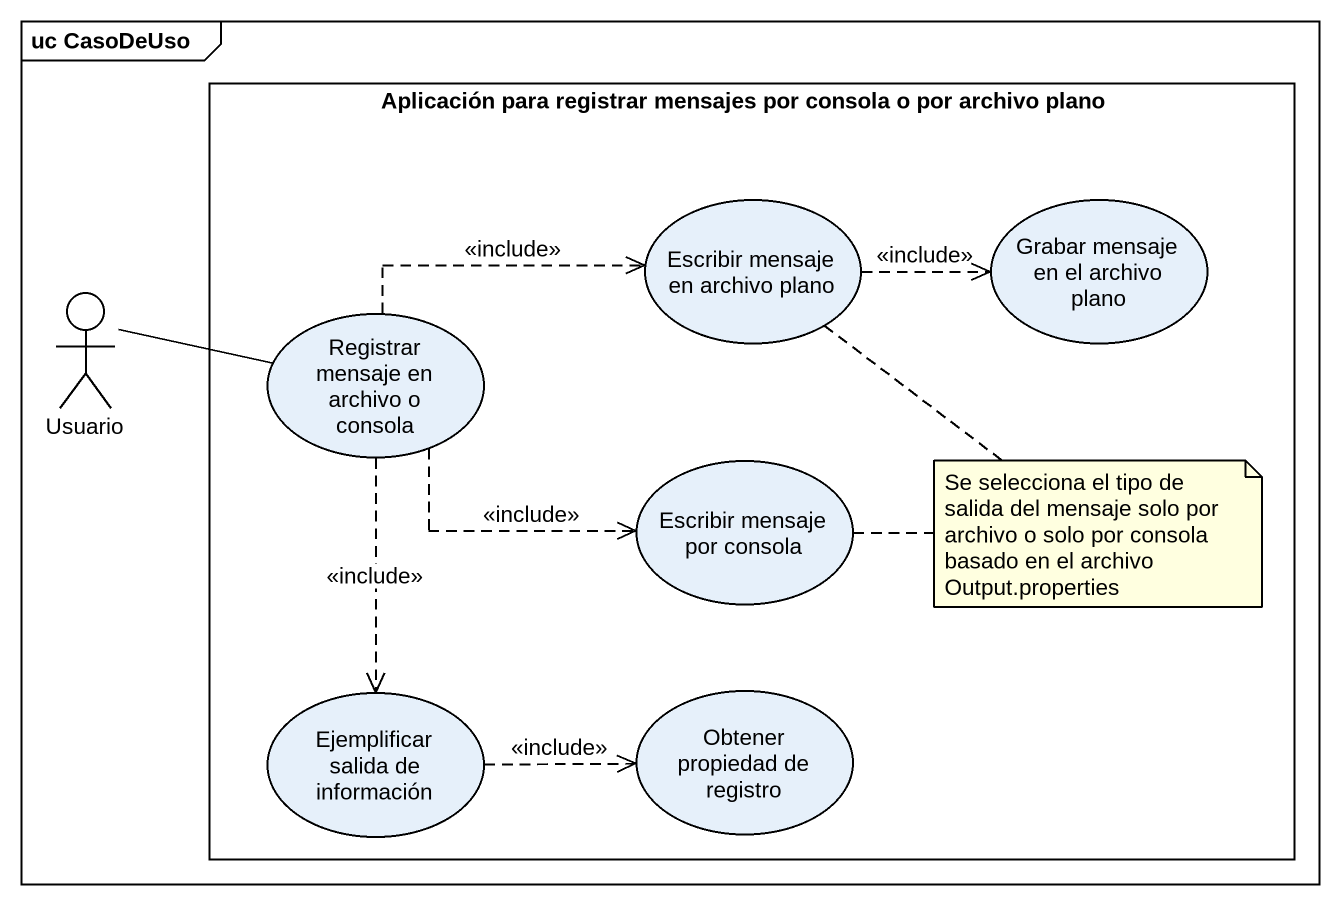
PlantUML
@startuml
mainframe uc CasoDeUso
rectangle "Aplicación para registrar mensajes por consola o por archivo plano" as Aplicación_para_registrar {
  usecase "Escribir mensaje en archivo plano" as Escribir_mensaje_en_archivo
  usecase "Grabar mensaje en el archivo plano" as Grabar_mensaje_en_el
  usecase "Registrar mensaje en archivo o consola" as Registrar_mensaje_en
  usecase "Escribir mensaje por consola" as Escribir_mensaje_por_consola
  usecase "Ejemplificar salida de información" as Ejemplificar_salida_de
  usecase "Obtener propiedad de registro" as Obtener_propiedad_de
}
actor Usuario
Escribir_mensaje_en_archivo .right.> Grabar_mensaje_en_el : <<include>>
Usuario -right- Registrar_mensaje_en
Registrar_mensaje_en .right.> Escribir_mensaje_en_archivo : <<include>>
Registrar_mensaje_en .right.> Escribir_mensaje_por_consola : <<include>>
Registrar_mensaje_en ..> Ejemplificar_salida_de : <<include>>
Ejemplificar_salida_de .right.> Obtener_propiedad_de : <<include>>
note as N1
  Se selecciona el tipo de salida del mensaje solo por archivo o solo por consola basado en el archivo Output.properties
end note
N1 .. Escribir_mensaje_en_archivo
N1 .. Escribir_mensaje_por_consola
@enduml
